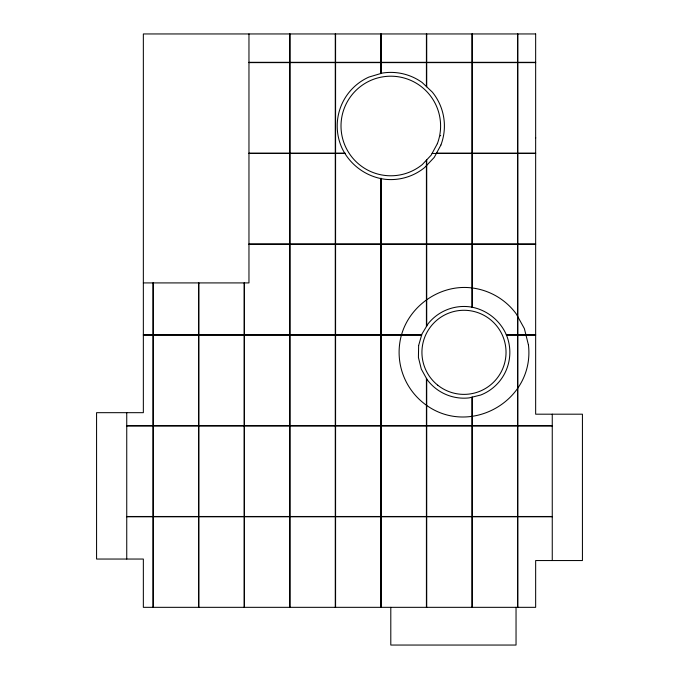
<?xml version="1.0" encoding="UTF-8"?>
<svg xmlns="http://www.w3.org/2000/svg" width="679" height="679" viewBox="0 0 679 679"><rect width="100%" height="100%" fill="white"/><g stroke="black" fill="none" stroke-linecap="round" stroke-linejoin="round"><path stroke-width="1.02" d="M535.655 138.109L535.655 137.642M248.964 62.315L289.704 62.315L289.704 33.95M535.655 62.315L517.848 62.315L517.848 33.95M248.964 62.621L289.704 62.621L289.704 153.148L248.964 153.148M535.655 62.621L517.848 62.621L517.848 153.148L535.655 153.148M345.119 153.148L335.579 153.148L335.579 62.621L380.843 62.621L380.843 73.502M436.529 153.148L471.981 153.148L471.981 62.621L426.718 62.621L426.718 86.819M248.964 153.454L289.704 153.454L289.704 243.99L248.964 243.99M345.305 153.454L335.579 153.454L335.579 243.99L380.843 243.99L380.843 178.246M432.082 153.454L471.981 153.454L471.981 243.99L426.718 243.99L426.718 159.871M535.655 153.454L517.848 153.454L517.848 243.99L535.655 243.99M248.964 244.287L289.704 244.287L289.704 334.823L244.44 334.823L244.44 282.914M535.655 244.287L517.848 244.287L517.848 334.823L535.655 334.823M143.345 282.914L248.964 282.914L248.964 33.95M143.345 334.823L153.004 334.823L153.004 282.914M421.71 334.823L381.148 334.823L381.148 244.287L426.412 244.287L426.412 326.582M506.254 334.823L517.551 334.823L517.551 244.287L472.278 244.287L472.278 307.4M143.345 335.12L153.004 335.12L153.004 425.657L126.744 425.657M421.625 335.12L381.148 335.12L381.148 425.657L426.412 425.657L426.412 378.339M506.424 335.12L517.551 335.12L517.551 425.657L472.278 425.657L472.278 397.113M535.655 335.12L517.848 335.12L517.848 425.657L552.256 425.657M126.744 425.962L153.004 425.962L153.004 516.49L126.744 516.49M552.256 425.962L517.848 425.962L517.848 516.49L552.256 516.49M126.744 516.795L153.004 516.795L153.004 607.332M552.256 516.795L517.848 516.795L517.848 607.332M552.256 414.19L552.256 560.548M517.551 33.95L517.551 62.315L472.278 62.315L472.278 33.95M517.551 607.332L517.551 516.795L472.278 516.795L472.278 607.332M516.04 607.332L516.04 645.05L390.798 645.05L390.798 607.332M471.981 33.95L471.981 62.315L426.718 62.315L426.718 33.95M471.981 307.315L471.981 244.287L426.718 244.287L426.718 326.081M471.981 397.19L471.981 425.657L426.718 425.657L426.718 378.882M471.981 607.332L471.981 516.795L426.718 516.795L426.718 607.332M440.62 135.427L440.62 135.893M426.412 33.95L426.412 62.315L381.148 62.315L381.148 33.95M426.412 86.53L426.412 62.621L381.148 62.621L381.148 73.417M426.412 160.185L426.412 243.99L381.148 243.99L381.148 178.314M426.412 607.332L426.412 516.795L381.148 516.795L381.148 607.332M380.843 33.95L380.843 62.315L335.579 62.315L335.579 33.95M380.843 607.332L380.843 516.795L335.579 516.795L335.579 607.332M335.273 33.95L335.273 62.315L290.009 62.315L290.009 33.95M335.273 607.332L335.273 516.795L290.009 516.795L290.009 607.332M289.704 607.332L289.704 516.795L244.44 516.795L244.44 607.332M244.134 282.914L244.134 334.823L198.871 334.823L198.871 282.914M244.134 607.332L244.134 516.795L198.871 516.795L198.871 607.332M198.574 282.914L198.574 334.823L153.301 334.823L153.301 282.914M198.574 607.332L198.574 516.795L153.301 516.795L153.301 607.332M126.744 412.679L126.744 559.046M418.637 345.492L418.417 357.46L421.294 369.079L427.083 379.553A45.858 45.858 0 0 0 469.121 397.894L480.74 395.017A45.858 45.858 0 0 0 506.67 335.57C500.516 320.641 486.741 309.658 470.819 306.976A45.858 45.858 0 0 0 428.126 323.73L421.948 333.983L418.637 345.492M528.457 345.059C534.95 401.527 467.882 438.583 423.526 403.054A64.878 64.878 0 0 1 399.829 342.657C404.786 308.283 439.347 282.778 473.653 288.168A64.878 64.878 0 0 1 516.184 313.8L524.383 328.619L528.457 345.059M437.344 143.693L431.173 155.135L422.253 164.598A49.796 49.796 0 0 1 343.769 142.344A49.796 49.796 0 0 1 391.52 76.201A49.796 49.796 0 0 1 437.344 143.693M440.9 145.051L434.254 157.367L424.655 167.543A53.599 53.599 0 0 1 385.358 179.315C366.618 177.083 349.923 165.022 341.902 147.937A53.599 53.599 0 0 1 368.858 77.092L382.26 73.077A53.599 53.599 0 0 1 422.177 82.532L432.353 92.14A53.599 53.599 0 0 1 440.9 145.051M535.655 33.95L143.345 33.95L143.345 412.679L96.571 412.679L96.571 559.046L143.345 559.046L143.345 607.332L535.655 607.332L535.655 560.548L582.429 560.548L582.429 414.19L535.655 414.19L535.655 33.95M335.273 62.621L290.009 62.621L290.009 153.148L335.273 153.148L335.273 62.621M517.551 62.621L472.278 62.621L472.278 153.148L517.551 153.148L517.551 62.621M335.273 153.454L290.009 153.454L290.009 243.99L335.273 243.99L335.273 153.454M517.551 153.454L472.278 153.454L472.278 243.99L517.551 243.99L517.551 153.454M335.273 244.287L290.009 244.287L290.009 334.823L335.273 334.823L335.273 244.287M380.843 244.287L335.579 244.287L335.579 334.823L380.843 334.823L380.843 244.287M198.574 335.12L153.301 335.12L153.301 425.657L198.574 425.657L198.574 335.12M244.134 335.12L198.871 335.12L198.871 425.657L244.134 425.657L244.134 335.12M289.704 335.12L244.44 335.12L244.44 425.657L289.704 425.657L289.704 335.12M335.273 335.12L290.009 335.12L290.009 425.657L335.273 425.657L335.273 335.12M380.843 335.12L335.579 335.12L335.579 425.657L380.843 425.657L380.843 335.12M198.574 425.962L153.301 425.962L153.301 516.49L198.574 516.49L198.574 425.962M244.134 425.962L198.871 425.962L198.871 516.49L244.134 516.49L244.134 425.962M289.704 425.962L244.44 425.962L244.44 516.49L289.704 516.49L289.704 425.962M335.273 425.962L290.009 425.962L290.009 516.49L335.273 516.49L335.273 425.962M380.843 425.962L335.579 425.962L335.579 516.49L380.843 516.49L380.843 425.962M426.412 425.962L381.148 425.962L381.148 516.49L426.412 516.49L426.412 425.962M471.981 425.962L426.718 425.962L426.718 516.49L471.981 516.49L471.981 425.962M517.551 425.962L472.278 425.962L472.278 516.49L517.551 516.49L517.551 425.962M437.76 385.205A42.056 42.056 0 0 0 505.566 358.597A42.056 42.056 0 0 0 448.624 313.18A42.056 42.056 0 0 0 437.76 385.205"/></g></svg>
